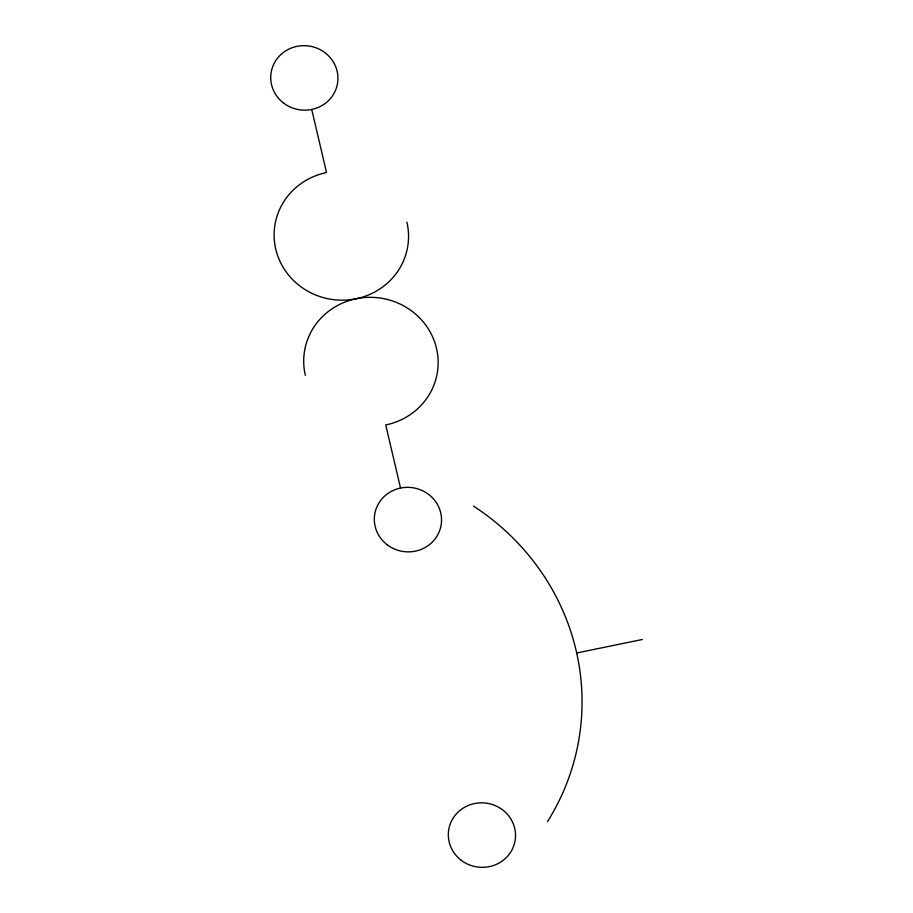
<?xml version="1.0" encoding="UTF-8"?>
<svg xmlns="http://www.w3.org/2000/svg" width="913" height="913" viewBox="0 0 913 913"><rect width="100%" height="100%" fill="white"/><g stroke="black" fill="none" stroke-linecap="round" stroke-linejoin="round"><path stroke-width="1.37" d="M576.696 652.989L642.284 639.499M311.732 109.457L326.534 172.557A67.277 64.469 7.7 0 0 275.76 249.146A67.277 64.469 7.7 0 0 356.127 298.756A67.277 64.469 7.7 0 1 436.505 348.367A67.277 64.469 7.7 0 1 385.731 424.956L400.533 488.044M406.901 222.167A67.277 64.469 7.7 0 1 356.127 298.756A67.277 64.469 7.7 0 0 305.353 375.346M473.505 506.11A243.874 233.717 7.7 0 1 547.503 821.597M283.76 103.203A33.644 32.24 7.7 0 0 337.639 82.615A33.644 32.24 7.7 0 0 291.601 47.921A33.644 32.24 7.7 0 0 283.76 103.203M387.352 544.89A33.644 32.24 7.7 0 0 441.241 524.302A33.644 32.24 7.7 0 0 395.192 489.608A33.644 32.24 7.7 0 0 387.352 544.89M461.35 860.377A33.644 32.24 7.7 0 0 515.24 839.789A33.644 32.24 7.7 0 0 469.191 805.095A33.644 32.24 7.7 0 0 461.35 860.377"/></g></svg>
